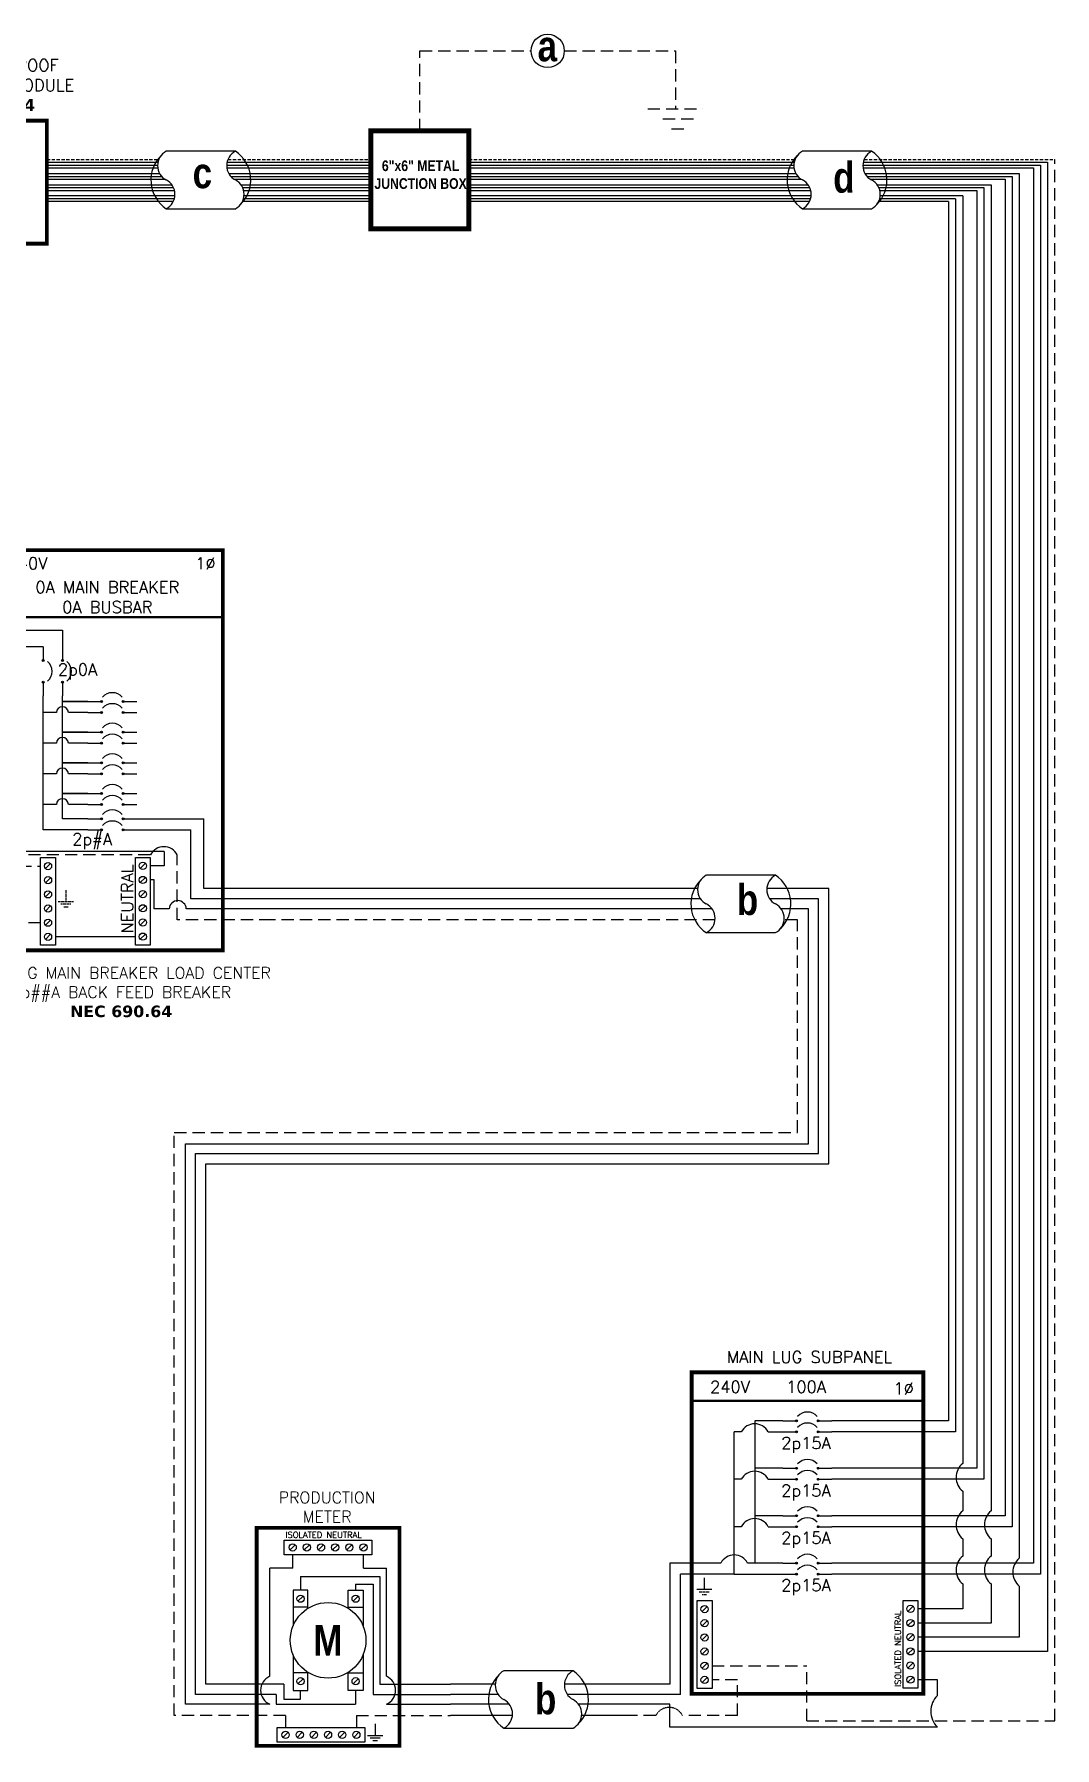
# Model space of a CAD drawing. Header units: feet. Extents: x 13742 to 14339, y 15295 to 15879.
# Drawn here: x 14025 to 14339, y 15353 to 15879 of the extents above; entities that cross this region are included whole.
import ezdxf

# ---------------------------------------------------------------- set-up
doc = ezdxf.new("R2010")
doc.units = ezdxf.units.FT
doc.header["$MEASUREMENT"] = 0
doc.linetypes.add('HIDDEN', pattern=[0.375, 0.25, -0.125])
for name, color, linetype in [('ONE LINE BLOCKS', 7, 'Continuous'), ('TABLES', 7, 'Continuous'), ('TEXT', 7, 'Continuous'), ('Z - TITLEBLOCK TXT', 7, 'Continuous')]:
    doc.layers.add(name, color=color, linetype=linetype)
doc.styles.add('ONE LINE TXT', font='techb___.ttf')
doc.styles.get("Standard").update_dxf_attribs({"font": 'simplex.shx'})

# ---------------------------------------------------------------- blocks, each defined once
blk = doc.blocks.new('*U3')
at = {"color": 7, "linetype": 'Continuous'}
for p, q in [((6.669, 2.433), (2.905, 2.433)), ((2.435, 1.711), (0, 1.711)), ((9.575, 1.711), (6.199, 1.711)), ((2.905, -0.69), (6.669, -0.69))]:
    blk.add_line(p, q, dxfattribs=at)
at = {"color": 10, "linetype": 'Continuous'}
for p, q in [((2.591, 1.149), (0, 1.149)), ((9.575, 1.149), (6.355, 1.149))]:
    blk.add_line(p, q, dxfattribs=at)
at = {"color": 253, "linetype": 'Continuous'}
for p, q in [((3.208, 0.611), (0, 0.611)), ((9.575, 0.611), (6.972, 0.611))]:
    blk.add_line(p, q, dxfattribs=at)
at = {"color": 7, "linetype": 'Continuous'}
for centre, start, end in [((3.942, 0.872), 133.97324, 236.42648), ((5.633, 0.872), 313.97324, 56.42648)]:
    blk.add_arc(centre, 1.874, start, end, dxfattribs=at)
at = {"layer": 'TEXT', "color": 92, "linetype": 'HIDDEN', "ltscale": 15}
for p, q in [((3.373, 0), (0, 0)), ((9.575, 0), (7.137, 0))]:
    blk.add_line(p, q, dxfattribs=at)
at = {"layer": 'Z - TITLEBLOCK TXT', "linetype": 'Continuous'}
for centre, start, end in [((3.315, 1.653), 117.66392, 242.33608), ((7.078, 1.653), 117.66392, 242.33608), ((2.496, 0.091), 297.66392, 62.33608), ((6.26, 0.091), 297.66392, 62.33608)]:
    blk.add_arc(centre, 0.882, start, end, dxfattribs=at)
blk = doc.blocks.new('*U7')
at = {"layer": 'ONE LINE BLOCKS', "linetype": 'Continuous'}
h = blk.add_hatch(color=1, dxfattribs=at)
h.dxf.hatch_style = 1
edge = h.paths.add_edge_path()
edge.add_arc((52.27, 90.51), 0.291, 0, 360)
h = blk.add_hatch(color=1, dxfattribs=at)
h.dxf.hatch_style = 1
edge = h.paths.add_edge_path()
edge.add_arc((58.94, 90.51), 0.291, 0, 360)
h = blk.add_hatch(color=1, dxfattribs=at)
h.dxf.hatch_style = 1
edge = h.paths.add_edge_path()
edge.add_arc((52.27, 87.13), 0.291, 0, 360)
h = blk.add_hatch(color=1, dxfattribs=at)
h.dxf.hatch_style = 1
edge = h.paths.add_edge_path()
edge.add_arc((58.94, 87.13), 0.291, 0, 360)
h = blk.add_hatch(color=1, dxfattribs=at)
h.dxf.hatch_style = 1
edge = h.paths.add_edge_path()
edge.add_arc((52.27, 75.95), 0.291, 0, 360)
h = blk.add_hatch(color=1, dxfattribs=at)
h.dxf.hatch_style = 1
edge = h.paths.add_edge_path()
edge.add_arc((58.94, 75.95), 0.291, 0, 360)
h = blk.add_hatch(color=1, dxfattribs=at)
h.dxf.hatch_style = 1
edge = h.paths.add_edge_path()
edge.add_arc((52.27, 72.57), 0.291, 0, 360)
h = blk.add_hatch(color=1, dxfattribs=at)
h.dxf.hatch_style = 1
edge = h.paths.add_edge_path()
edge.add_arc((58.94, 72.57), 0.291, 0, 360)
h = blk.add_hatch(color=1, dxfattribs=at)
h.dxf.hatch_style = 1
edge = h.paths.add_edge_path()
edge.add_arc((52.27, 61.39), 0.291, 0, 360)
h = blk.add_hatch(color=1, dxfattribs=at)
h.dxf.hatch_style = 1
edge = h.paths.add_edge_path()
edge.add_arc((52.27, 58.01), 0.291, 0, 360)
h = blk.add_hatch(color=1, dxfattribs=at)
h.dxf.hatch_style = 1
edge = h.paths.add_edge_path()
edge.add_arc((58.94, 61.39), 0.291, 0, 360)
h = blk.add_hatch(color=1, dxfattribs=at)
h.dxf.hatch_style = 1
edge = h.paths.add_edge_path()
edge.add_arc((58.94, 58.01), 0.291, 0, 360)
h = blk.add_hatch(color=1, dxfattribs=at)
h.dxf.hatch_style = 1
edge = h.paths.add_edge_path()
edge.add_arc((52.27, 46.83), 0.291, 0, 360)
h = blk.add_hatch(color=1, dxfattribs=at)
h.dxf.hatch_style = 1
edge = h.paths.add_edge_path()
edge.add_arc((52.27, 43.45), 0.291, 0, 360)
h = blk.add_hatch(color=1, dxfattribs=at)
h.dxf.hatch_style = 1
edge = h.paths.add_edge_path()
edge.add_arc((58.94, 46.83), 0.291, 0, 360)
h = blk.add_hatch(color=1, dxfattribs=at)
h.dxf.hatch_style = 1
edge = h.paths.add_edge_path()
edge.add_arc((58.94, 43.45), 0.291, 0, 360)
at = {"color": 7, "linetype": 'Continuous'}
for p, q in [((98.95, 105.41), (98.95, 90.51)), ((107.65, 105.41), (107.65, 75.95)), ((116.35, 105.41), (116.35, 61.39)), ((125.05, 105.41), (125.05, 46.83)), ((48.07, 90.51), (39.41, 90.51)), ((39.41, 90.51), (39.41, 75.95)), ((98.95, 90.51), (63.14, 90.51)), ((48.07, 75.95), (39.41, 75.95)), ((39.41, 75.95), (39.41, 61.39)), ((107.65, 75.95), (63.14, 75.95)), ((48.07, 61.39), (39.41, 61.39)), ((39.41, 61.39), (39.41, 46.83)), ((116.35, 61.39), (63.14, 61.39)), ((29, 46.83), (13.32, 46.83)), ((13.32, 46.83), (13.32, 9.66)), ((48.07, 46.83), (37.24, 46.83)), ((125.05, 46.83), (63.14, 46.83)), ((13.32, 9.66), (0, 9.66))]:
    blk.add_line(p, q, dxfattribs=at)
at = {"color": 10, "linetype": 'Continuous'}
for p, q in [((101.12, 105.41), (101.12, 87.13)), ((109.82, 105.41), (109.82, 72.57)), ((118.52, 105.41), (118.52, 58.01)), ((127.22, 105.41), (127.22, 43.45)), ((33.12, 72.57), (33.12, 87.13)), ((35.29, 87.13), (33.12, 87.13)), ((43.53, 87.13), (48.07, 87.13)), ((101.12, 87.13), (63.14, 87.13)), ((33.12, 58.01), (33.12, 72.57)), ((35.29, 72.57), (33.12, 72.57)), ((43.53, 72.57), (48.07, 72.57)), ((109.82, 72.57), (63.14, 72.57)), ((33.12, 43.45), (33.12, 58.01)), ((35.29, 58.01), (33.12, 58.01)), ((43.53, 58.01), (48.07, 58.01)), ((118.52, 58.01), (63.14, 58.01)), ((33.12, 43.45), (16.61, 43.45)), ((16.61, 6.49), (16.61, 43.45)), ((33.12, 43.45), (48.07, 43.45)), ((127.22, 43.45), (63.14, 43.45)), ((16.61, 6.49), (0, 6.49))]:
    blk.add_line(p, q, dxfattribs=at)
at = {"color": 253, "linetype": 'Continuous'}
for p, q in [((103.3, 105.41), (103.3, 77.44)), ((112, 105.41), (112, 62.88)), ((120.7, 105.41), (120.7, 48.32)), ((129.4, 105.41), (129.4, 19.72)), ((103.3, 68.88), (103.3, 62.88)), ((103.3, 54.32), (103.3, 48.99)), ((112, 54.32), (112, 48.99)), ((103.3, 40.44), (103.3, 32.77)), ((112, 40.44), (112, 28.42)), ((120.7, 39.76), (120.7, 24.07)), ((103.3, 32.77), (89.53, 32.77)), ((112, 28.42), (89.53, 28.42)), ((120.7, 24.07), (89.53, 24.07)), ((129.4, 19.72), (89.53, 19.72)), ((95.54, 11.02), (89.53, 11.02)), ((95.54, 6.2), (95.54, 11.02)), ((13.32, 3.45), (0, 3.45)), ((13.32, -3.56), (13.32, 3.45)), ((95.54, -3.56), (13.32, -3.56))]:
    blk.add_line(p, q, dxfattribs=at)
at = {"color": 10, "linetype": 'Continuous'}
for centre in [(39.41, 84.97), (39.41, 70.41), (39.41, 55.85)]:
    blk.add_arc(centre, 4.65, 27.6639, 152.3361, dxfattribs=at)
at = {"color": 253, "linetype": 'Continuous'}
for centre, radius, start, end in [((106.88, 73.16), 5.58, 129.9215, 230.0785), ((106.88, 58.6), 5.58, 129.9215, 230.0785), ((115.58, 58.6), 5.58, 129.9215, 230.0785), ((106.88, 44.71), 5.58, 129.9215, 230.0785), ((115.58, 44.71), 5.58, 129.9215, 230.0785), ((124.28, 44.04), 5.58, 129.9215, 230.0785), ((100.4, 1.32), 6.89, 134.9307, 225.0693)]:
    blk.add_arc(centre, radius, start, end, dxfattribs=at)
at = {"color": 7, "linetype": 'Continuous'}
blk.add_arc((33.12, 44.67), 4.65, 27.6639, 152.3361, dxfattribs=at)
at = {"layer": 'ONE LINE BLOCKS', "lineweight": 50}
blk.add_line((20.02, 96.71), (91.19, 96.71), dxfattribs=at)
at = {"layer": 'ONE LINE BLOCKS', "lineweight": 50, "const_width": 1.19}
blk.add_lwpolyline([(20.02, 6.67), (20.02, 105.41), (91.19, 105.41), (91.19, 6.67)], close=True, dxfattribs=at)
at = {"layer": 'TEXT', "color": 92, "linetype": 'HIDDEN', "ltscale": 15}
for p, q in [((131.57, -1.65), (131.57, 105.41)), ((26.29, 15.3), (55.38, 15.3)), ((34.13, 10.94), (26.29, 10.94)), ((34.13, 0), (34.13, 10.94)), ((55.38, -1.65), (55.38, 15.3)), ((9.01, 0), (0, 0)), ((34.13, 0), (17.25, 0)), ((55.38, -1.65), (131.57, -1.65))]:
    blk.add_line(p, q, dxfattribs=at)
at = {"layer": 'TEXT', "color": 92, "linetype": 'HIDDEN', "flags": 128}
for points in [[(23.92, 42.29), (23.92, 38.79)], [(21.58, 38.79), (26.26, 38.79)], [(25.45, 37.92), (22.39, 37.92)], [(24.64, 37.05), (23.2, 37.05)]]:
    blk.add_lwpolyline(points, dxfattribs=at)
at = {"layer": 'TEXT', "color": 92, "linetype": 'HIDDEN', "ltscale": 0.3}
blk.add_arc((13.13, -2.16), 4.65, 27.6639, 152.3361, dxfattribs=at)
at = {"layer": 'Z - TITLEBLOCK TXT', "color": 1, "linetype": 'Continuous'}
for p, q in [((21.75, 8.35), (21.75, 35.29)), ((21.75, 35.29), (26.29, 35.29)), ((26.29, 35.29), (26.29, 8.35)), ((84.99, 8.42), (84.99, 35.37)), ((84.99, 35.37), (89.53, 35.37)), ((89.53, 35.37), (89.53, 8.42)), ((26.29, 8.35), (21.75, 8.35)), ((89.53, 8.42), (84.99, 8.42))]:
    blk.add_line(p, q, dxfattribs=at)
at = {"layer": 'Z - TITLEBLOCK TXT', "color": 4, "linetype": 'Continuous'}
for p, q in [((24.81, 33.48), (23.24, 31.91)), ((88.04, 33.56), (86.47, 31.98)), ((24.81, 29.13), (23.24, 27.56)), ((88.04, 29.2), (86.47, 27.63)), ((24.81, 24.78), (23.24, 23.21)), ((88.04, 24.85), (86.47, 23.28)), ((24.81, 20.43), (23.24, 18.86)), ((24.81, 16.08), (23.24, 14.51)), ((88.04, 20.5), (86.47, 18.93)), ((88.04, 16.15), (86.47, 14.58)), ((24.81, 11.73), (23.24, 10.16)), ((88.04, 11.8), (86.47, 10.23))]:
    blk.add_line(p, q, dxfattribs=at)
at = {"layer": 'Z - TITLEBLOCK TXT', "color": 1, "linetype": 'Continuous', "flags": 128}
for points in [[(48.07, 90.51), (52.27, 90.51)], [(48.07, 90.51), (52.27, 90.51)], [(58.94, 90.51), (63.14, 90.51)], [(48.07, 87.13), (52.27, 87.13)], [(48.07, 87.13), (52.27, 87.13)], [(58.94, 87.13), (63.14, 87.13)], [(48.07, 75.95), (52.27, 75.95)], [(48.07, 75.95), (52.27, 75.95)], [(58.94, 75.95), (63.14, 75.95)], [(48.07, 72.57), (52.27, 72.57)], [(48.07, 72.57), (52.27, 72.57)], [(58.94, 72.57), (63.14, 72.57)], [(48.07, 61.39), (52.27, 61.39)], [(48.07, 61.39), (52.27, 61.39)], [(48.07, 58.01), (52.27, 58.01)], [(48.07, 58.01), (52.27, 58.01)], [(58.94, 61.39), (63.14, 61.39)], [(58.94, 58.01), (63.14, 58.01)], [(48.07, 46.83), (52.27, 46.83)], [(48.07, 46.83), (52.27, 46.83)], [(48.07, 43.45), (52.27, 43.45)], [(48.07, 43.45), (52.27, 43.45)], [(58.94, 46.83), (63.14, 46.83)], [(58.94, 43.45), (63.14, 43.45)]]:
    blk.add_lwpolyline(points, dxfattribs=at)
at = {"layer": 'Z - TITLEBLOCK TXT', "color": 1, "linetype": 'Continuous'}
for centre in [(52.27, 90.51), (58.94, 90.51), (52.27, 87.13), (58.94, 87.13), (52.27, 75.95), (58.94, 75.95), (52.27, 72.57), (58.94, 72.57), (52.27, 61.39), (52.27, 58.01), (58.94, 61.39), (58.94, 58.01), (52.27, 46.83), (52.27, 43.45), (58.94, 46.83), (58.94, 43.45)]:
    blk.add_circle(centre, 0.291, dxfattribs=at)
at = {"layer": 'Z - TITLEBLOCK TXT', "color": 4, "linetype": 'Continuous'}
for centre in [(24.02, 32.7), (87.26, 32.77), (24.02, 28.35), (87.26, 28.42), (24.02, 24), (87.26, 24.07), (24.02, 19.65), (24.02, 15.3), (87.26, 19.72), (87.26, 15.37), (24.02, 10.94), (87.26, 11.02)]:
    blk.add_circle(centre, 1.11, dxfattribs=at)
at = {"layer": 'Z - TITLEBLOCK TXT', "color": 1, "linetype": 'Continuous'}
for centre in [(55.6, 89.31), (55.6, 85.93), (55.6, 74.75), (55.6, 71.37), (55.6, 60.19), (55.6, 56.81), (55.6, 45.63), (55.6, 42.25)]:
    blk.add_arc(centre, 3.93, 40.3392, 139.6608, dxfattribs=at)
at = {"layer": 'TABLES', "color": 1, "linetype": 'Continuous'}
for p in [(47.57, 81.89), (47.54, 67.29), (47.57, 52.77), (47.57, 38.21)]:
    blk.add_text('2p15A', height=3.658, dxfattribs=at).set_placement(p)
at = {"layer": 'TABLES', "color": 4, "linetype": 'Continuous'}
blk.add_text('ISOLATED NEUTRAL', height=1.8743, rotation=90, dxfattribs=at).set_placement((84.33, 8.78))
at = {"layer": 'TEXT', "color": 1, "attachment_point": 5}
for s, width, gutter_width, insert, char_height in [('MAIN LUG SUBPANEL ', 62.3984, 7.17, (56.24, 110.15), 3.6576), ('240V', 0.1481, 0.75, (31.81, 100.96), 3.658), ('100A', 0.1481, 0.75, (55.19, 100.96), 3.658), ('1∅', 0.1481, 0.75, (85.17, 100.45), 3.658)]:
    blk.add_mtext_dynamic_manual_height_columns(s, width=width, gutter_width=gutter_width, heights=[0], dxfattribs=dict(at, insert=insert, char_height=char_height))
blk = doc.blocks.new('*U8')
at = {"layer": 'ONE LINE BLOCKS', "linetype": 'Continuous'}
h = blk.add_hatch(color=1, dxfattribs=at)
h.dxf.hatch_style = 1
edge = h.paths.add_edge_path()
edge.add_arc((-70.09, 79.71), 0.291, 0, 360)
h = blk.add_hatch(color=1, dxfattribs=at)
h.dxf.hatch_style = 1
edge = h.paths.add_edge_path()
edge.add_arc((-64.17, 79.71), 0.291, 0, 360)
h = blk.add_hatch(color=1, dxfattribs=at)
h.dxf.hatch_style = 1
edge = h.paths.add_edge_path()
edge.add_arc((-70.09, 73.04), 0.291, 0, 360)
h = blk.add_hatch(color=1, dxfattribs=at)
h.dxf.hatch_style = 1
edge = h.paths.add_edge_path()
edge.add_arc((-64.17, 73.04), 0.291, 0, 360)
h = blk.add_hatch(color=1, dxfattribs=at)
h.dxf.hatch_style = 1
edge = h.paths.add_edge_path()
edge.add_arc((-52.18, 67.09), 0.291, 0, 360)
h = blk.add_hatch(color=1, dxfattribs=at)
h.dxf.hatch_style = 1
edge = h.paths.add_edge_path()
edge.add_arc((-52.18, 63.72), 0.291, 0, 360)
h = blk.add_hatch(color=1, dxfattribs=at)
h.dxf.hatch_style = 1
edge = h.paths.add_edge_path()
edge.add_arc((-45.5, 67.09), 0.291, 0, 360)
h = blk.add_hatch(color=1, dxfattribs=at)
h.dxf.hatch_style = 1
edge = h.paths.add_edge_path()
edge.add_arc((-45.5, 63.72), 0.291, 0, 360)
h = blk.add_hatch(color=1, dxfattribs=at)
h.dxf.hatch_style = 1
edge = h.paths.add_edge_path()
edge.add_arc((-52.18, 57.69), 0.291, 0, 360)
h = blk.add_hatch(color=1, dxfattribs=at)
h.dxf.hatch_style = 1
edge = h.paths.add_edge_path()
edge.add_arc((-45.5, 57.69), 0.291, 0, 360)
h = blk.add_hatch(color=1, dxfattribs=at)
h.dxf.hatch_style = 1
edge = h.paths.add_edge_path()
edge.add_arc((-52.18, 54.31), 0.291, 0, 360)
h = blk.add_hatch(color=1, dxfattribs=at)
h.dxf.hatch_style = 1
edge = h.paths.add_edge_path()
edge.add_arc((-45.5, 54.31), 0.291, 0, 360)
h = blk.add_hatch(color=1, dxfattribs=at)
h.dxf.hatch_style = 1
edge = h.paths.add_edge_path()
edge.add_arc((-52.18, 48.29), 0.291, 0, 360)
h = blk.add_hatch(color=1, dxfattribs=at)
h.dxf.hatch_style = 1
edge = h.paths.add_edge_path()
edge.add_arc((-45.5, 48.29), 0.291, 0, 360)
h = blk.add_hatch(color=1, dxfattribs=at)
h.dxf.hatch_style = 1
edge = h.paths.add_edge_path()
edge.add_arc((-52.18, 44.91), 0.291, 0, 360)
h = blk.add_hatch(color=1, dxfattribs=at)
h.dxf.hatch_style = 1
edge = h.paths.add_edge_path()
edge.add_arc((-45.5, 44.91), 0.291, 0, 360)
h = blk.add_hatch(color=1, dxfattribs=at)
h.dxf.hatch_style = 1
edge = h.paths.add_edge_path()
edge.add_arc((-52.18, 38.89), 0.291, 0, 360)
h = blk.add_hatch(color=1, dxfattribs=at)
h.dxf.hatch_style = 1
edge = h.paths.add_edge_path()
edge.add_arc((-45.5, 38.89), 0.291, 0, 360)
h = blk.add_hatch(color=1, dxfattribs=at)
h.dxf.hatch_style = 1
edge = h.paths.add_edge_path()
edge.add_arc((-52.18, 35.51), 0.291, 0, 360)
h = blk.add_hatch(color=1, dxfattribs=at)
h.dxf.hatch_style = 1
edge = h.paths.add_edge_path()
edge.add_arc((-45.5, 35.51), 0.291, 0, 360)
h = blk.add_hatch(color=1, dxfattribs=at)
h.dxf.hatch_style = 1
edge = h.paths.add_edge_path()
edge.add_arc((-52.18, 31.06), 0.291, 0, 360)
h = blk.add_hatch(color=1, dxfattribs=at)
h.dxf.hatch_style = 1
edge = h.paths.add_edge_path()
edge.add_arc((-52.18, 27.68), 0.291, 0, 360)
h = blk.add_hatch(color=1, dxfattribs=at)
h.dxf.hatch_style = 1
edge = h.paths.add_edge_path()
edge.add_arc((-45.5, 31.06), 0.291, 0, 360)
h = blk.add_hatch(color=1, dxfattribs=at)
h.dxf.hatch_style = 1
edge = h.paths.add_edge_path()
edge.add_arc((-45.5, 27.68), 0.291, 0, 360)
at = {"color": 10, "linetype": 'Continuous'}
for p, q in [((-24.71, 6.49), (-24.71, 27.68)), ((-20.67, 27.68), (-20.67, 27.68)), ((-20.67, 27.68), (-20.67, 27.68)), ((0, 6.49), (-24.71, 6.49))]:
    blk.add_line(p, q, dxfattribs=at)
at = {"color": 7, "linetype": 'Continuous'}
for p, q in [((-20.69, 9.66), (-20.69, 31.06)), ((0, 9.66), (-20.69, 9.66))]:
    blk.add_line(p, q, dxfattribs=at)
at = {"color": 253, "linetype": 'Continuous'}
for p, q in [((-36.04, 12.29), (-37.2, 12.29)), ((-36.04, 3.45), (-36.04, 12.29)), ((-31.39, 3.45), (-36.04, 3.45)), ((0, 3.45), (-26.11, 3.45))]:
    blk.add_line(p, q, dxfattribs=at)
at = {"color": 7, "linetype": 'Continuous'}
blk.add_circle((-110.4, -15.26), 5.11, dxfattribs=at)
at = {"color": 253, "linetype": 'Continuous'}
blk.add_arc((-28.75, 3.3), 2.64, 3.2819, 176.7181, dxfattribs=at)
at = {"layer": 'ONE LINE BLOCKS', "lineweight": 50}
for p, q in [((-108.51, 134.89), (-108.51, 151.79)), ((-108.51, 151.79), (-89.65, 151.79)), ((-89.65, 151.79), (-89.65, 134.89)), ((-89.65, 134.89), (-108.51, 134.89)), ((-84.43, 92.98), (-14.91, 92.98))]:
    blk.add_line(p, q, dxfattribs=at)
at = {"layer": 'ONE LINE BLOCKS', "lineweight": 50, "const_width": 1.19}
for points in [[(-108.51, 134.89), (-108.51, 151.79), (-89.65, 151.79), (-89.65, 134.89)], [(-84.43, -9.3), (-84.43, 113.61), (-14.91, 113.61), (-14.91, -9.3)]]:
    blk.add_lwpolyline(points, close=True, dxfattribs=at)
at = {"layer": 'TEXT', "color": 92, "linetype": 'HIDDEN', "ltscale": 15}
for p, q in [((-77.46, 20.02), (-77.46, 16.57)), ((-37.13, 20.02), (-77.46, 20.02)), ((-77.46, 16.57), (-70.87, 16.57)), ((-28.89, 0), (-28.89, 20.02)), ((0, 0), (-28.89, 0)), ((-70.87, -0.83), (-110.4, -0.83)), ((-110.4, -0.83), (-110.4, -10.15)), ((-110.4, -20.38), (-110.4, -32.73))]:
    blk.add_line(p, q, dxfattribs=at)
at = {"layer": 'TEXT', "color": 92, "linetype": 'Continuous', "ltscale": 15}
blk.add_line((-41.74, -5.18), (-66.33, -5.18), dxfattribs=at)
at = {"layer": 'TEXT', "color": 92, "linetype": 'HIDDEN', "flags": 128}
for points in [[(-65.45, 5.69), (-60.77, 5.69)], [(-63.1, 9.2), (-63.11, 5.69)], [(-61.58, 4.83), (-64.64, 4.83)], [(-62.39, 3.96), (-63.82, 3.96)]]:
    blk.add_lwpolyline(points, dxfattribs=at)
at = {"layer": 'TEXT', "color": 92, "linetype": 'Continuous', "ltscale": 4, "flags": 128}
for points in [[(-118.88, -32.73), (-101.92, -32.73)], [(-104.86, -35.88), (-115.94, -35.88)], [(-107.8, -39.02), (-113, -39.02)]]:
    blk.add_lwpolyline(points, dxfattribs=at)
at = {"layer": 'TEXT', "linetype": 'Continuous'}
blk.add_circle((-99.08, 143.34), 7.15, dxfattribs=at)
at = {"layer": 'TEXT', "color": 92, "linetype": 'Continuous', "ltscale": 0.3}
blk.add_arc((-33.01, 17.86), 4.65, 27.6639, 152.3361, dxfattribs=at)
at = {"layer": 'Z - TITLEBLOCK TXT', "color": 253, "linetype": 'Continuous'}
for p, q in [((-104.8, 78.58), (-104.8, 134.89)), ((-75.86, 78.58), (-104.8, 78.58)), ((-75.86, 20.99), (-75.86, 78.58)), ((-32.91, 20.99), (-75.86, 20.99)), ((-32.91, 16.64), (-37.2, 16.64)), ((-32.91, 20.99), (-32.91, 16.64))]:
    blk.add_line(p, q, dxfattribs=at)
at = {"layer": 'Z - TITLEBLOCK TXT', "color": 10, "linetype": 'Continuous'}
for p, q in [((-99.08, 83.91), (-99.08, 134.89)), ((-70.09, 83.91), (-99.08, 83.91)), ((-70.09, 27.68), (-70.09, 68.84)), ((-66.04, 63.72), (-70.09, 63.72)), ((-56.38, 63.72), (-62.3, 63.72)), ((-66.04, 54.31), (-70.09, 54.31)), ((-56.38, 54.31), (-62.3, 54.31)), ((-66.04, 44.91), (-70.09, 44.91)), ((-56.38, 44.91), (-62.3, 44.91)), ((-66.04, 35.51), (-70.09, 35.51)), ((-56.38, 35.51), (-62.3, 35.51)), ((-56.38, 27.68), (-70.09, 27.68)), ((-41.31, 27.68), (-24.71, 27.68))]:
    blk.add_line(p, q, dxfattribs=at)
at = {"layer": 'Z - TITLEBLOCK TXT', "color": 7, "linetype": 'Continuous'}
for p, q in [((-93.24, 89.01), (-93.24, 134.89)), ((-93.24, 89.01), (-64.17, 89.01)), ((-64.17, 89.01), (-64.17, 83.91)), ((-64.17, 67.09), (-64.17, 68.84)), ((-64.17, 57.69), (-64.17, 67.09)), ((-64.17, 67.09), (-56.38, 67.09)), ((-56.38, 67.09), (-64.17, 67.09)), ((-64.17, 48.29), (-64.17, 57.69)), ((-64.17, 57.69), (-56.38, 57.69)), ((-56.38, 57.69), (-64.17, 57.69)), ((-64.17, 38.89), (-64.17, 48.29)), ((-64.17, 48.29), (-56.38, 48.29)), ((-56.38, 48.29), (-64.17, 48.29)), ((-64.17, 31.06), (-64.17, 38.89)), ((-64.17, 38.89), (-56.38, 38.89)), ((-56.38, 38.89), (-64.17, 38.89)), ((-56.38, 31.06), (-64.17, 31.06)), ((-41.31, 31.06), (-20.69, 31.06))]:
    blk.add_line(p, q, dxfattribs=at)
at = {"layer": 'Z - TITLEBLOCK TXT', "color": 1, "linetype": 'Continuous'}
for p, q in [((-70.87, -7.78), (-70.87, 19.17)), ((-70.87, 19.17), (-66.33, 19.17)), ((-66.33, 19.17), (-66.33, -7.78)), ((-41.74, -7.71), (-41.74, 19.24)), ((-41.74, 19.24), (-37.2, 19.24)), ((-37.2, 19.24), (-37.2, -7.71)), ((-66.33, -7.78), (-70.87, -7.78)), ((-37.2, -7.71), (-41.74, -7.71))]:
    blk.add_line(p, q, dxfattribs=at)
at = {"layer": 'Z - TITLEBLOCK TXT', "color": 4, "linetype": 'Continuous'}
for p, q in [((-67.81, 17.35), (-69.38, 15.78)), ((-38.69, 17.43), (-40.26, 15.85)), ((-67.81, 13), (-69.38, 11.43)), ((-38.69, 13.08), (-40.26, 11.5)), ((-67.81, 8.65), (-69.38, 7.08)), ((-38.69, 8.73), (-40.26, 7.15)), ((-67.81, 4.3), (-69.38, 2.73)), ((-38.69, 4.38), (-40.26, 2.8)), ((-38.69, 0.03), (-40.26, -1.55)), ((-67.81, -0.05), (-69.38, -1.62)), ((-67.81, -4.4), (-69.38, -5.97)), ((-38.69, -4.33), (-40.26, -5.9))]:
    blk.add_line(p, q, dxfattribs=at)
at = {"layer": 'Z - TITLEBLOCK TXT', "color": 1, "linetype": 'Continuous', "flags": 128}
for points in [[(-70.09, 83.91), (-70.09, 79.71)], [(-70.09, 83.91), (-70.09, 79.71)], [(-64.17, 83.91), (-64.17, 79.71)], [(-64.17, 83.91), (-64.17, 79.71)], [(-70.09, 73.04), (-70.09, 68.84)], [(-64.17, 73.04), (-64.17, 68.84)], [(-56.38, 67.09), (-52.18, 67.09)], [(-56.38, 67.09), (-52.18, 67.09)], [(-56.38, 63.72), (-52.18, 63.72)], [(-56.38, 63.72), (-52.18, 63.72)], [(-45.5, 67.09), (-41.31, 67.09)], [(-45.5, 63.72), (-41.31, 63.72)], [(-56.38, 57.69), (-52.18, 57.69)], [(-56.38, 57.69), (-52.18, 57.69)], [(-56.38, 54.31), (-52.18, 54.31)], [(-56.38, 54.31), (-52.18, 54.31)], [(-45.5, 57.69), (-41.31, 57.69)], [(-45.5, 54.31), (-41.31, 54.31)], [(-56.38, 48.29), (-52.18, 48.29)], [(-56.38, 48.29), (-52.18, 48.29)], [(-45.5, 48.29), (-41.31, 48.29)], [(-56.38, 44.91), (-52.18, 44.91)], [(-56.38, 44.91), (-52.18, 44.91)], [(-45.5, 44.91), (-41.31, 44.91)], [(-56.38, 38.89), (-52.18, 38.89)], [(-56.38, 38.89), (-52.18, 38.89)], [(-45.5, 38.89), (-41.31, 38.89)], [(-56.38, 35.51), (-52.18, 35.51)], [(-56.38, 35.51), (-52.18, 35.51)], [(-45.5, 35.51), (-41.31, 35.51)], [(-56.38, 31.06), (-52.18, 31.06)], [(-56.38, 31.06), (-52.18, 31.06)], [(-56.38, 27.68), (-52.18, 27.68)], [(-56.38, 27.68), (-52.18, 27.68)], [(-45.5, 31.06), (-41.31, 31.06)], [(-45.5, 27.68), (-41.31, 27.68)]]:
    blk.add_lwpolyline(points, dxfattribs=at)
at = {"layer": 'Z - TITLEBLOCK TXT', "color": 1, "linetype": 'Continuous'}
for centre in [(-70.09, 79.71), (-64.17, 79.71), (-70.09, 73.04), (-64.17, 73.04), (-52.18, 67.09), (-52.18, 63.72), (-45.5, 67.09), (-45.5, 63.72), (-52.18, 57.69), (-45.5, 57.69), (-52.18, 54.31), (-45.5, 54.31), (-52.18, 48.29), (-45.5, 48.29), (-52.18, 44.91), (-45.5, 44.91), (-52.18, 38.89), (-45.5, 38.89), (-52.18, 35.51), (-45.5, 35.51), (-52.18, 31.06), (-52.18, 27.68), (-45.5, 31.06), (-45.5, 27.68)]:
    blk.add_circle(centre, 0.291, dxfattribs=at)
at = {"layer": 'Z - TITLEBLOCK TXT', "color": 4, "linetype": 'Continuous'}
for centre in [(-68.6, 16.57), (-39.47, 16.64), (-68.6, 12.22), (-39.47, 12.29), (-68.6, 7.87), (-39.47, 7.94), (-68.6, 3.52), (-68.6, -0.83), (-39.47, 3.59), (-39.47, -0.76), (-68.6, -5.18), (-39.47, -5.11)]:
    blk.add_circle(centre, 1.11, dxfattribs=at)
at = {"layer": 'Z - TITLEBLOCK TXT', "color": 1, "linetype": 'Continuous'}
for centre, start, end in [((-71.28, 76.38), 310.3392, 49.6608), ((-65.36, 76.38), 310.3392, 49.6608), ((-48.84, 65.9), 40.3392, 139.6608), ((-48.84, 62.52), 40.3392, 139.6608), ((-48.84, 56.5), 40.3392, 139.6608), ((-48.84, 53.12), 40.3392, 139.6608), ((-48.84, 47.1), 40.3392, 139.6608), ((-48.84, 43.72), 40.3392, 139.6608), ((-48.84, 37.69), 40.3392, 139.6608), ((-48.84, 34.31), 40.3392, 139.6608), ((-48.84, 29.86), 40.3392, 139.6608), ((-48.84, 26.48), 40.3392, 139.6608)]:
    blk.add_arc(centre, 3.93, start, end, dxfattribs=at)
at = {"layer": 'Z - TITLEBLOCK TXT', "color": 10, "linetype": 'Continuous'}
for centre in [(-64.17, 63.61), (-64.17, 54.21), (-64.17, 44.8), (-64.17, 35.4)]:
    blk.add_arc(centre, 1.87, 3.2937, 176.7063, dxfattribs=at)
at = {"layer": 'TABLES', "color": 1, "linetype": 'Continuous'}
blk.add_text('NEUTRAL', height=3.658, rotation=90, dxfattribs=at).set_placement((-42.4, -4.09))
at = {"layer": 'TEXT', "color": 1}
for s, p in [('EXISTING', (-134.76, 151.1)), ('120/240V', (-136.78, 144.52)), ('UTILITY', (-132.82, 138.61)), ('METER', (-131.72, 132.71))]:
    blk.add_text(s, height=3.543, dxfattribs=at).set_placement(p)
at = {"layer": 'TEXT', "color": 1, "attachment_point": 5}
for s, width, gutter_width, heights, insert, char_height in [('240V', 0.1481, 0.75, [0], (-74.92, 109.56), 3.658), ('1∅', 0.1481, 0.75, [0], (-20.22, 109.56), 3.658), ('0A MAIN BREAKER\\P0A BUSBAR', 94.6859, 0.75, [0], (-50.38, 99.17), 3.6576), ('2p0A', 0.1481, 0.75, [0], (-59.53, 76.34), 3.658), ('2p#A', 0.1481, 0.75, [0], (-55.05, 24.24), 3.658), ('EXISTING MAIN BREAKER LOAD CENTER\\P2p##A BACK FEED BREAKER\\P{\\fVerdana|b1|i0|c0|p34;NEC 690.64}', 140.5774, 97.94, [58.72], (-46.13, -22.19), 3.5433)]:
    blk.add_mtext_dynamic_manual_height_columns(s, width=width, gutter_width=gutter_width, heights=heights, dxfattribs=dict(at, insert=insert, char_height=char_height))
at = {"layer": 'Z - TITLEBLOCK TXT', "color": 253, "linetype": 'Continuous', "style": 'ONE LINE TXT'}
blk.add_text('M', height=9.38, dxfattribs=at).set_placement((-103.64, 138.62))
at = {"layer": 'Z - TITLEBLOCK TXT', "color": 1, "linetype": 'Continuous', "insert": (-113.36, -9.32), "char_height": 9.3833, "attachment_point": 1, "style": 'ONE LINE TXT'}
blk.add_mtext_dynamic_manual_height_columns('{\\W1;\\C256;a}', width=0.1385, gutter_width=2.13, heights=[0], dxfattribs=at)

msp = doc.modelspace()

# ---------------------------------------------------------------- linework, layer by layer
at = {"color": 7, "linetype": 'Continuous'}
for p, q in [((14087.26, 15843.18), (14066.02, 15843.18)), ((14282.7, 15843.18), (14261.46, 15843.18)), ((14332.43, 15838.06), (14332.43, 15468.07)), ((14323.73, 15834.62), (14323.73, 15468.07)), ((14306.33, 15827.74), (14306.33, 15468.07)), ((14315.03, 15831.18), (14315.03, 15468.07)), ((14066.02, 15825.55), (14087.26, 15825.55)), ((14261.46, 15825.55), (14282.7, 15825.55)), ((14253.18, 15620.78), (14231.93, 15620.78)), ((14229.28, 15616.7), (14098.3, 15616.7)), ((14269.58, 15616.7), (14250.52, 15616.7)), ((14269.58, 15532.09), (14269.58, 15616.7)), ((14231.93, 15603.15), (14253.18, 15603.15)), ((14078.13, 15532.09), (14269.58, 15532.09)), ((14078.13, 15372.32), (14078.13, 15532.09)), ((14107.28, 15405.35), (14107.28, 15401.15)), ((14107.28, 15405.35), (14131.61, 15405.35)), ((14131.61, 15405.35), (14131.61, 15372.32)), ((14102.09, 15372.32), (14078.13, 15372.32)), ((14102.09, 15372.32), (14102.09, 15367.73)), ((14107.28, 15367.73), (14107.28, 15370.39)), ((14131.61, 15372.32), (14153.34, 15372.32)), ((14102.09, 15367.73), (14107.28, 15367.73))]:
    msp.add_line(p, q, dxfattribs=at)
at = {"color": 253, "linetype": 'Continuous'}
for p, q in [((14029.32, 15839.79), (14063.46, 15839.79)), ((14084.7, 15839.79), (14128.91, 15839.79)), ((14159.01, 15839.79), (14258.9, 15839.79)), ((14280.14, 15839.79), (14336.78, 15839.79)), ((14336.78, 15839.79), (14336.78, 15468.07)), ((14029.32, 15836.34), (14063.98, 15836.34)), ((14029.32, 15832.9), (14067.72, 15832.9)), ((14085.23, 15836.34), (14128.91, 15836.34)), ((14088.96, 15832.9), (14128.91, 15832.9)), ((14159.01, 15836.34), (14259.43, 15836.34)), ((14159.01, 15832.9), (14263.16, 15832.9)), ((14280.67, 15836.34), (14328.08, 15836.34)), ((14284.4, 15832.9), (14319.38, 15832.9)), ((14319.38, 15832.9), (14319.38, 15468.07)), ((14328.08, 15836.34), (14328.08, 15468.07)), ((14068.66, 15829.46), (14029.32, 15829.46)), ((14128.91, 15829.46), (14089.9, 15829.46)), ((14264.1, 15829.46), (14159.01, 15829.46)), ((14310.68, 15829.46), (14285.34, 15829.46)), ((14310.68, 15829.46), (14310.68, 15468.07)), ((14233.64, 15610.49), (14098.3, 15610.49)), ((14263.36, 15610.49), (14254.89, 15610.49)), ((14263.36, 15538.31), (14263.36, 15610.49)), ((14071.92, 15538.31), (14263.36, 15538.31)), ((14071.92, 15366.11), (14071.92, 15538.31)), ((14104.86, 15407.95), (14104.86, 15412.04)), ((14126.61, 15407.95), (14126.61, 15412.04)), ((14104.86, 15407.95), (14097.8, 15407.95)), ((14097.8, 15374.72), (14097.8, 15407.95)), ((14126.61, 15407.95), (14133.67, 15407.95)), ((14133.67, 15374.72), (14133.67, 15407.95)), ((14097.8, 15366.11), (14071.92, 15366.11)), ((14133.67, 15366.11), (14153.34, 15366.11))]:
    msp.add_line(p, q, dxfattribs=at)
at = {"color": 10, "linetype": 'Continuous'}
for p, q in [((14029.32, 15838.93), (14063.35, 15838.93)), ((14084.6, 15838.93), (14128.91, 15838.93)), ((14159.01, 15838.93), (14258.8, 15838.93)), ((14280.04, 15838.93), (14334.6, 15838.93)), ((14334.6, 15838.93), (14334.6, 15468.07)), ((14029.32, 15835.48), (14064.59, 15835.48)), ((14085.84, 15835.48), (14128.91, 15835.48)), ((14159.01, 15835.48), (14260.04, 15835.48)), ((14281.28, 15835.48), (14325.9, 15835.48)), ((14325.9, 15835.48), (14325.9, 15468.07)), ((14029.32, 15832.04), (14068.23, 15832.04)), ((14068.49, 15828.6), (14029.32, 15828.6)), ((14089.47, 15832.04), (14128.91, 15832.04)), ((14128.91, 15828.6), (14089.74, 15828.6)), ((14159.01, 15832.04), (14263.67, 15832.04)), ((14263.93, 15828.6), (14159.01, 15828.6)), ((14284.91, 15832.04), (14317.2, 15832.04)), ((14308.5, 15828.6), (14285.18, 15828.6)), ((14308.5, 15828.6), (14308.5, 15468.07)), ((14317.2, 15832.04), (14317.2, 15468.07)), ((14230.16, 15613.53), (14098.3, 15613.53)), ((14266.4, 15613.53), (14251.4, 15613.53)), ((14266.4, 15535.27), (14266.4, 15613.53)), ((14074.96, 15535.27), (14266.4, 15535.27)), ((14074.96, 15369.15), (14074.96, 15535.27)), ((14124.19, 15402.97), (14124.19, 15401.15)), ((14124.19, 15402.97), (14129.63, 15402.97)), ((14129.63, 15402.97), (14129.63, 15369.15)), ((14124.19, 15370.39), (14124.19, 15366.11)), ((14099.77, 15369.15), (14074.96, 15369.15)), ((14099.77, 15369.15), (14099.77, 15366.11)), ((14099.77, 15366.11), (14124.19, 15366.11)), ((14129.63, 15369.15), (14153.34, 15369.15))]:
    msp.add_line(p, q, dxfattribs=at)
at = {"linetype": 'Continuous'}
for p, q in [((14029.32, 15838.06), (14063.4, 15838.06)), ((14084.65, 15838.06), (14128.91, 15838.06)), ((14159.01, 15838.06), (14258.84, 15838.06)), ((14280.09, 15838.06), (14332.43, 15838.06)), ((14029.32, 15834.62), (14065.58, 15834.62)), ((14086.83, 15834.62), (14128.91, 15834.62)), ((14159.01, 15834.62), (14261.02, 15834.62)), ((14282.27, 15834.62), (14323.73, 15834.62)), ((14029.32, 15831.18), (14068.53, 15831.18)), ((14068.16, 15827.74), (14029.32, 15827.74)), ((14128.91, 15827.74), (14089.4, 15827.74)), ((14089.77, 15831.18), (14128.91, 15831.18)), ((14159.01, 15831.18), (14263.97, 15831.18)), ((14263.6, 15827.74), (14159.01, 15827.74)), ((14306.33, 15827.74), (14284.85, 15827.74)), ((14285.22, 15831.18), (14315.03, 15831.18))]:
    msp.add_line(p, q, dxfattribs=at)
at = {"color": 1, "linetype": 'Continuous'}
for p, q in [((14109.55, 15395.96), (14105.01, 15395.96)), ((14121.92, 15395.96), (14126.46, 15395.96)), ((14109.55, 15375.79), (14105.01, 15375.79)), ((14121.92, 15375.79), (14126.46, 15375.79))]:
    msp.add_line(p, q, dxfattribs=at)
at = {"color": 7, "linetype": 'Continuous'}
msp.add_circle((14183.19, 15874.01), 5.11, dxfattribs=at)
for centre, start, end in [((14081.41, 15834.36), 313.9732, 56.4265), ((14276.85, 15834.36), 313.9732, 56.4265), ((14071.87, 15834.36), 133.9732, 236.4265), ((14267.31, 15834.36), 133.9732, 236.4265), ((14237.78, 15611.96), 133.9732, 236.4265), ((14247.33, 15611.96), 313.9732, 56.4265)]:
    msp.add_arc(centre, 10.58, start, end, dxfattribs=at)
at = {"color": 253, "linetype": 'Continuous'}
for centre, start, end in [((14099.71, 15370.41), 113.9997, 246.0003), ((14131.76, 15370.41), 293.9997, 66.0003)]:
    msp.add_arc(centre, 4.71, start, end, dxfattribs=at)
at = {"layer": 'ONE LINE BLOCKS', "lineweight": 50}
for points, const_width in [([(14029.32, 15814.82), (13991.54, 15814.82), (13991.54, 15852.6), (14029.32, 15852.6)], 1.19), ([(14159.01, 15819.31), (14128.91, 15819.31), (14128.91, 15849.42), (14159.01, 15849.42)], 1.53), ([(14093.78, 15353.36), (14093.78, 15420.33), (14137.69, 15420.33), (14137.69, 15353.36)], 1.19)]:
    msp.add_lwpolyline(points, close=True, dxfattribs=dict(at, const_width=const_width))
at = {"layer": 'TEXT', "color": 92, "linetype": 'HIDDEN', "ltscale": 15}
for p, q in [((14143.96, 15849.42), (14143.96, 15874.01)), ((14143.96, 15874.01), (14178.07, 15874.01)), ((14188.3, 15874.01), (14222.41, 15874.01)), ((14222.41, 15874.01), (14222.41, 15856.22)), ((14338.95, 15468.07), (14338.95, 15840.65)), ((14234.57, 15607.04), (14098.3, 15607.04)), ((14259.92, 15607.04), (14255.81, 15607.04)), ((14259.92, 15541.75), (14259.92, 15607.04)), ((14068.47, 15541.75), (14259.92, 15541.75)), ((14068.47, 15362.66), (14068.47, 15541.75)), ((14102.67, 15362.66), (14068.47, 15362.66)), ((14102.67, 15362.66), (14102.67, 15359)), ((14124.42, 15362.66), (14124.42, 15359)), ((14124.42, 15362.66), (14153.34, 15362.66))]:
    msp.add_line(p, q, dxfattribs=at)
at = {"layer": 'TEXT', "color": 92, "linetype": 'HIDDEN', "ltscale": 4}
for p, q in [((14029.32, 15840.65), (14063.72, 15840.65)), ((14084.96, 15840.65), (14128.91, 15840.65)), ((14159.01, 15840.65), (14259.16, 15840.65)), ((14280.4, 15840.65), (14338.95, 15840.65))]:
    msp.add_line(p, q, dxfattribs=at)
at = {"layer": 'TEXT', "color": 92, "linetype": 'HIDDEN', "ltscale": 15, "flags": 128}
for points in [[(14213.93, 15856.22), (14230.89, 15856.22)], [(14227.95, 15853.08), (14216.87, 15853.08)], [(14225.01, 15849.94), (14219.81, 15849.94)]]:
    msp.add_lwpolyline(points, dxfattribs=at)
at = {"layer": 'TEXT', "color": 92, "linetype": 'Continuous', "flags": 128}
for points in [[(14130.22, 15360.08), (14130.22, 15356.58)], [(14127.88, 15356.58), (14132.56, 15356.58)], [(14131.75, 15355.71), (14128.69, 15355.71)], [(14130.93, 15354.84), (14129.5, 15354.84)]]:
    msp.add_lwpolyline(points, dxfattribs=at)
at = {"layer": 'TEXT', "linetype": 'Continuous'}
msp.add_circle((14115.74, 15385.77), 11.62, dxfattribs=at)
at = {"layer": 'Z - TITLEBLOCK TXT', "color": 1, "linetype": 'Continuous'}
for p, q in [((14102.26, 15412.04), (14102.26, 15416.58)), ((14102.26, 15416.58), (14129.21, 15416.58)), ((14129.21, 15412.04), (14102.26, 15412.04)), ((14129.21, 15416.58), (14129.21, 15412.04)), ((14105.01, 15401.15), (14105.01, 15390.25)), ((14109.55, 15401.15), (14105.01, 15401.15)), ((14109.55, 15395.61), (14109.55, 15401.15)), ((14121.92, 15395.61), (14121.92, 15401.15)), ((14121.92, 15401.15), (14126.46, 15401.15)), ((14126.46, 15401.15), (14126.46, 15390.25)), ((14105.01, 15381.29), (14105.01, 15370.39)), ((14126.46, 15381.29), (14126.46, 15370.39)), ((14109.55, 15370.39), (14109.55, 15375.93)), ((14121.92, 15370.39), (14121.92, 15375.93)), ((14105.01, 15370.39), (14109.55, 15370.39)), ((14126.46, 15370.39), (14121.92, 15370.39)), ((14100.07, 15354.46), (14100.07, 15359)), ((14100.07, 15359), (14127.02, 15359)), ((14127.02, 15359), (14127.02, 15354.46)), ((14127.02, 15354.46), (14100.07, 15354.46))]:
    msp.add_line(p, q, dxfattribs=at)
at = {"layer": 'Z - TITLEBLOCK TXT', "color": 4, "linetype": 'Continuous'}
for p, q in [((14105.65, 15415.09), (14104.07, 15413.52)), ((14110, 15415.09), (14108.42, 15413.52)), ((14114.35, 15415.09), (14112.77, 15413.52)), ((14118.7, 15415.09), (14117.12, 15413.52)), ((14123.05, 15415.09), (14121.48, 15413.52)), ((14127.4, 15415.09), (14125.83, 15413.52)), ((14108.06, 15399.34), (14106.49, 15397.77)), ((14124.98, 15399.34), (14123.41, 15397.77)), ((14108.06, 15373.98), (14106.49, 15372.41)), ((14124.98, 15373.98), (14123.41, 15372.41)), ((14103.46, 15357.51), (14101.88, 15355.94)), ((14107.81, 15357.51), (14106.23, 15355.94)), ((14112.16, 15357.51), (14110.59, 15355.94)), ((14116.51, 15357.51), (14114.94, 15355.94)), ((14120.86, 15357.51), (14119.29, 15355.94)), ((14125.21, 15357.51), (14123.64, 15355.94))]:
    msp.add_line(p, q, dxfattribs=at)
for centre in [(14104.86, 15414.31), (14109.21, 15414.31), (14113.56, 15414.31), (14117.91, 15414.31), (14122.26, 15414.31), (14126.61, 15414.31), (14107.28, 15398.56), (14124.19, 15398.56), (14107.28, 15373.19), (14124.19, 15373.19), (14102.67, 15356.73), (14107.02, 15356.73), (14111.37, 15356.73), (14115.72, 15356.73), (14120.07, 15356.73), (14124.42, 15356.73)]:
    msp.add_circle(centre, 1.11, dxfattribs=at)
at = {"layer": 'Z - TITLEBLOCK TXT', "linetype": 'Continuous'}
for centre, start, end in [((14068.33, 15838.77), 117.6639, 242.3361), ((14089.57, 15838.77), 117.6639, 242.3361), ((14263.77, 15838.77), 117.6639, 242.3361), ((14285.01, 15838.77), 117.6639, 242.3361), ((14063.71, 15829.96), 297.6639, 62.3361), ((14084.95, 15829.96), 297.6639, 62.3361), ((14259.15, 15829.96), 297.6639, 62.3361), ((14280.39, 15829.96), 297.6639, 62.3361), ((14234.24, 15616.37), 117.6639, 242.3361), ((14255.49, 15616.37), 117.6639, 242.3361), ((14229.62, 15607.56), 297.6639, 62.3361), ((14250.87, 15607.56), 297.6639, 62.3361)]:
    msp.add_arc(centre, 4.98, start, end, dxfattribs=at)

# ---------------------------------------------------------------- block references
at = {"color": 7}
msp.add_blockref('*U8', (14098.3, 15607.04), dxfattribs=at)
msp.add_blockref('*U7', (14207.38, 15362.66))
at = {"color": 155, "true_color": 0x647190, "xscale": 5.644441731736358, "yscale": 5.644441731736358, "zscale": 5.644441731736358}
msp.add_blockref('*U3', (14153.34, 15362.66), dxfattribs=at)

# ---------------------------------------------------------------- texts
at = {"layer": 'ONE LINE BLOCKS', "color": 1, "linetype": 'Continuous', "insert": (14144.15, 15840.37), "char_height": 3.2756, "width": 28.3929, "attachment_point": 2, "style": 'ONE LINE TXT'}
msp.add_mtext('6"x6" METAL JUNCTION BOX  ', dxfattribs=at)
at = {"layer": 'TABLES', "color": 1, "linetype": 'Continuous'}
msp.add_text('ISOLATED NEUTRAL', height=1.8743, dxfattribs=at).set_placement((14102.62, 15417.23))
at = {"layer": 'TEXT', "color": 1, "attachment_point": 5}
for s, width, insert, char_height in [(' \\PMOUNTED TO ROOF \\PUNDER SOLAR MODULE\\P{\\fVerdana|b1|i0|c0|p34;NEC 690.34}', 72.4158, (14009.55, 15866.52), 3.6576), ('PRODUCTION METER', 1.3203, (14115.46, 15426.68), 3.5433)]:
    msp.add_mtext_dynamic_manual_height_columns(s, width=width, gutter_width=7.17, heights=[0], dxfattribs=dict(at, insert=insert, char_height=char_height))
at = {"layer": 'Z - TITLEBLOCK TXT', "color": 253, "linetype": 'Continuous', "style": 'ONE LINE TXT'}
msp.add_text('M', height=9.38, dxfattribs=at).set_placement((14111.18, 15381.06))
at = {"layer": 'Z - TITLEBLOCK TXT', "color": 1, "linetype": 'Continuous', "char_height": 9.3833, "attachment_point": 1, "style": 'ONE LINE TXT'}
for s, insert in [('{\\W1;\\C256;a}', (14180.09, 15880.2)), ('{\\W1;\\C256;c}', (14074.12, 15841.22)), ('{\\W1;\\C256;d}', (14270.9, 15839.86)), ('{\\W1;\\C256;b}', (14241.3, 15617.96)), ('{\\W1;\\C256;b}', (14179.28, 15372.43))]:
    msp.add_mtext_dynamic_manual_height_columns(s, width=0.1385, gutter_width=2.13, heights=[0], dxfattribs=dict(at, insert=insert))

doc.saveas('drawing.dxf')
